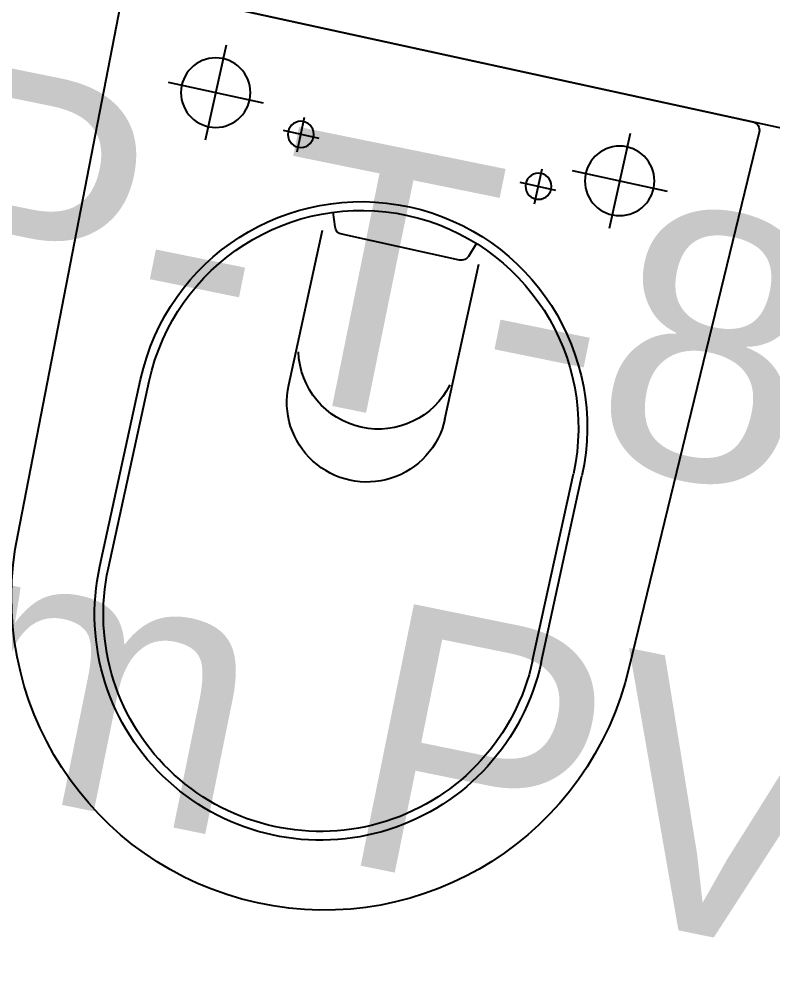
# Model space of a CAD drawing. Extents: x -678889171 to 586587, y -792238163 to 335485.
# Drawn here: x 69299 to 69732, y 27167 to 27724 of the extents above; entities that cross this region are included whole.
import ezdxf
from ezdxf import colors
from ezdxf.entities.mleader import LeaderData, LeaderLine
from ezdxf.math import Vec2, Vec3

# ---------------------------------------------------------------- set-up
doc = ezdxf.new("R2010")
doc.units = 0
doc.header["$MEASUREMENT"] = 0
for name, color, linetype in [('E-TEXT', 3, 'Continuous'), ('XR-A-9TH-FLOOR$0$A-WALL', 252, 'Continuous'), ('XR-Typ27 7th to11Th$0$XR-A-TYP-7-8-9-10$0$A-FURN-SANT', 252, 'Continuous')]:
    doc.layers.add(name, color=color, linetype=linetype)
doc.styles.get("Standard").update_dxf_attribs({"font": 'arial.ttf'})

# ---------------------------------------------------------------- blocks, each defined once
blk = doc.blocks.new('XR-Typ27 7th to11Th$0$XR-A-TYP-7-8-9-10$0$XREF_3BR$0$YHFH')
at = {"layer": 'XR-Typ27 7th to11Th$0$XR-A-TYP-7-8-9-10$0$A-FURN-SANT'}
for p, q in [((3812.904725766377, 8625.995324063944), (3812.904725766377, 8570.117917724754)), ((4093.318152924563, 8605.058062821503), (3983.318152924548, 8605.05806282151)), ((3784.966022596789, 8598.056620894342), (3840.843428935979, 8598.056620894342)), ((4093.31815292457, 8600.020741005108), (3983.31815292457, 8600.020741005115)), ((3825.904725766391, 8534.181573005997), (3825.904725766391, 8555.194427499511)), ((3836.161295764177, 8545.05662089435), (3815.686777925359, 8545.056620894342)), ((3968.296556060784, 8521.089024017667), (3877.065078694803, 8521.08902401766)), ((3873.755363586497, 8514.413557714804), (3865.712571836681, 8517.302568221763)), ((3877.065078694824, 8440.408196160868), (3877.06507869481, 8509.707929490549)), ((3873.75536358649, 8435.702567936605), (3865.712571836681, 8432.813557429654)), ((3968.296556060806, 8429.02710163375), (3877.06507869481, 8429.02710163375)), ((3825.904725766391, 8415.931668782687), (3825.904725766391, 8394.91881428918)), ((3836.161295764177, 8405.056620894342), (3815.686777925352, 8405.05662089435)), ((3812.904725766384, 8387.995324063944), (3812.904725766377, 8332.117917724754)), ((3784.966022596789, 8360.05662089435), (3840.843428935979, 8360.056620894342)), ((4093.318152924556, 8350.09538463789), (3983.318152924563, 8350.095384637883)), ((4093.318152924563, 8345.058062821496), (3983.318152924563, 8345.058062821496))]:
    blk.add_line(p, q, dxfattribs=at)
blk.add_lwpolyline([(3763.316938493001, 8292.557846203468, 0.4205564397225085), (3768.424772246857, 8287.55881490968), (4084.982381773843, 8295.065756483666, 0.9907966345221424), (4084.982381344103, 8655.050369171782), (3768.331118112867, 8662.558433476297, 0.4142021840473481), (3763.331118116643, 8657.558627717248)], format="xyb", close=True, dxfattribs=at)
for centre, radius in [((3812.904725766362, 8598.05662089435), 19.99999999999999), ((3825.904725766384, 8545.056620894342), 7.499999999999999), ((3825.904725766377, 8405.05662089435), 7.499999999999999), ((3812.904725766362, 8360.05662089435), 19.99999999999999)]:
    blk.add_circle(centre, radius, dxfattribs=at)
for centre, radius, start, end in [((3983.318152924563, 8475.058062821496), 129.9999999999999, 89.99999999958312, 269.9999999995831), ((4093.31815292457, 8475.058062821496), 129.9999999999999, 269.9999999995831, 89.99999999958312), ((3983.318152924563, 8475.058062821496), 124.9626781836075, 89.99999999958312, 269.9999999995831), ((4093.31815292457, 8475.058062821496), 124.9626781836075, 269.9999999995831, 89.99999999958312), ((3968.296556060792, 8475.058062825716), 46.03096119195254, 269.9999999995831, 89.99999999958312), ((3872.065078694788, 8509.707929490549), 4.999999999999998, 0, 70.24146117172594), ((3937.121731793326, 8475.058062825708), 46.03096119195254, 284.2033058494462, 75.79669414974553), ((3872.065078694795, 8440.408196160868), 4.999999999999998, 289.7585388288073, 0)]:
    blk.add_arc(centre, radius, start, end, dxfattribs=at)
blk = doc.blocks.new('XR-Typ27 7th to11Th')
at = {"layer": 'XR-Typ27 7th to11Th$0$XR-A-TYP-7-8-9-10$0$A-FURN-SANT'}
blk.add_line((71766.79797642156, 14308.27472276486), (72771.25965851624, 14088.87414849415), dxfattribs=at)
at = {"layer": 'XR-Typ27 7th to11Th$0$XR-A-TYP-7-8-9-10$0$A-FURN-SANT', "extrusion": (3.085812870591523e-09, -6.741743071207535e-10, 1), "elevation": -0.0001053529577260889}
blk.add_lwpolyline([(72312.75498584608, 11782.96848569894), (73231.31797319296, 13840.81243777527), (73047.43633499029, 11620.59875667959)], dxfattribs=at)
at = {"layer": 'XR-Typ27 7th to11Th$0$XR-A-TYP-7-8-9-10$0$A-FURN-SANT', "extrusion": (-3.454415607017886e-08, 7.802205379132141e-09, 0.9999999999999994), "xscale": -1, "rotation": 77.6764027071083}
blk.add_blockref('XR-Typ27 7th to11Th$0$XR-A-TYP-7-8-9-10$0$XREF_3BR$0$YHFH', (81426.06306012561, 16050.15484138737, -0.002403895065911045), dxfattribs=at)

msp = doc.modelspace()

# ---------------------------------------------------------------- block references
at = {"layer": 'XR-A-9TH-FLOOR$0$A-WALL'}
msp.add_blockref('XR-Typ27 7th to11Th', (-2800.434649049275, 13522.11598560929), dxfattribs=at)

# ---------------------------------------------------------------- next in the draw order: leaders
at = {"layer": 'E-TEXT', "color": 30}
ml = msp.add_multileader_mtext('Standard', dxfattribs=at)
ml.set_content('\\C30;CT6/DP-T-8 {\\A1;3(1x3)mm\\H0.7x;\\S2^ ;\\H1.42857x; \\P∅ 25 mm PVC CONDUIT}', color=3)
ml.set_leader_properties(color=30)
ml.build(insert=Vec2(0, 0))
ml.multileader.update_dxf_attribs({"text_right_attachment_type": 6, "dogleg_length": 0.2763936738358556, "arrow_head_size": 153.5520410199195, "scale": 2})
ctx = ml.context
ctx.base_point, ctx.scale, ctx.char_height, ctx.arrow_head_size, ctx.landing_gap_size, ctx.plane_origin, ctx.plane_x_axis, ctx.plane_y_axis = Vec3(64824.18791546408, 29012.31283485918, -5.239763369474033e-06), 2, 153.5520410199195, 153.5520410199195, 3.071040820398391, Vec3(62831.15180910108, 40407.1685565061, 4.561070665106695e-05), Vec3(0.9799151539646329, -0.1994148716381752, 1.067544118916412e-11), Vec3(0.1994148716381752, 0.9799151539646329, 4.726316308033554e-09)
ctx.right_attachment = 6
notes = []
notes.append((ctx, [(0, (1, 1, 0), (64823.64623076518, 29012.42306887716, -5.239769270722854e-06), (0.9799151539646329, -0.1994148716381752, 1.067544118916411e-11), 0.5527873476717117, [(1, [(64942.87419271469, 29652.09374495037, -2.164947979196028e-06)], 0, [])])]))
ctx.mtext.insert, ctx.mtext.text_direction, ctx.mtext.rotation, ctx.mtext.width, ctx.mtext.defined_height, ctx.mtext.flow_direction, ctx.mtext.extrusion = Vec3(64843.12372545898, 29089.96224093903, -4.862259023203749e-06), Vec3(0.9799151539646329, -0.1994148716381752, 1.067544118916329e-11), 6.082424544163219, 2517.586958115766, 582.9320752441894, 5, Vec3(-9.529587864844292e-10, -4.629260130937769e-09, 1)
ml = msp.add_multileader_mtext('Standard', dxfattribs=at)
ml.set_content('\\C30;CT9/DP-T-8 {\\A1;3(1x3)mm\\H0.7x;\\S2^ ;\\H1.42857x; \\P∅ 25 mm PVC CONDUIT}', color=3)
ml.set_leader_properties(color=30)
ml.build(insert=Vec2(0, 0))
ml.multileader.update_dxf_attribs({"text_right_attachment_type": 6, "dogleg_length": 0.2763936738358556, "arrow_head_size": 153.5520410199195, "scale": 2})
ctx = ml.context
ctx.base_point, ctx.scale, ctx.char_height, ctx.arrow_head_size, ctx.landing_gap_size, ctx.plane_origin, ctx.plane_x_axis, ctx.plane_y_axis = Vec3(68639.65744359899, 27854.57321598502, -8.801456210614492e-07), 2, 153.5520410199195, 153.5520410199195, 3.071040820398391, Vec3(62707.57935081524, 39118.54990729345, 4.561070665106695e-05), Vec3(0.9799151539646329, -0.1994148716381752, 1.067544118916412e-11), Vec3(0.1994148716381752, 0.9799151539646329, 4.726316308033554e-09)
ctx.right_attachment = 6
notes.append((ctx, [(0, (1, 1, 0), (68639.11575890008, 27854.683450003, -8.801515223102694e-07), (0.9799151539646329, -0.1994148716381752, 1.067544118916412e-11), 0.5527873476717117, [(1, [(66473.0293735452, 29047.13154260442, 2.575809837690669e-06)], 0, [])])]))
ctx.mtext.insert, ctx.mtext.text_direction, ctx.mtext.rotation, ctx.mtext.width, ctx.mtext.defined_height, ctx.mtext.flow_direction, ctx.mtext.extrusion = Vec3(68658.59325359388, 27932.22262206487, -5.02641274791165e-07), Vec3(0.9799151539646329, -0.1994148716381752, 1.067544118916329e-11), 6.082424544163219, 2517.586958115766, 582.9320752441894, 5, Vec3(-9.529587864844292e-10, -4.629260130937769e-09, 1)
ml = msp.add_multileader_mtext('Standard', dxfattribs=at)
ml.set_content('\\C30;CT5/DP-T-8 {\\A1;3(1x3)mm\\H0.7x;\\S2^ ;\\H1.42857x; \\P∅ 25 mm PVC CONDUIT}', color=3)
ml.set_leader_properties(color=30)
ml.build(insert=Vec2(0, 0))
ml.multileader.update_dxf_attribs({"text_right_attachment_type": 6, "dogleg_length": 0.2763936738358556, "arrow_head_size": 153.5520410199195, "scale": 2})
ctx = ml.context
ctx.base_point, ctx.scale, ctx.char_height, ctx.arrow_head_size, ctx.landing_gap_size, ctx.plane_origin, ctx.plane_x_axis, ctx.plane_y_axis = Vec3(64596.0924761567, 28229.91342371358, 1.977404618257394e-06), 2, 153.5520410199195, 153.5520410199195, 3.071040820398391, Vec3(63842.19033090872, 37810.65385564445, 4.561070665106695e-05), Vec3(0.9799151539646329, -0.1994148716381752, 1.067544118916412e-11), Vec3(0.1994148716381752, 0.9799151539646329, 4.726316308033554e-09)
ctx.right_attachment = 6
notes.append((ctx, [(1, (1, 1, 0), (66939.95076048287, 27646.39687814987, 1.509755084459704e-06), (-0.9799151539646329, 0.1994148716381751, -1.067544118916404e-11), 0.5527873476717117, [(1, [(67104.37074350062, 27082.4370494984, -9.442761983600363e-07)], 0, [])])]))
ctx.mtext.insert, ctx.mtext.text_direction, ctx.mtext.rotation, ctx.mtext.width, ctx.mtext.defined_height, ctx.mtext.flow_direction, ctx.mtext.extrusion = Vec3(64615.0282861516, 28307.56282979343, 2.354908964527678e-06), Vec3(0.9799151539646329, -0.1994148716381752, 1.067544118916329e-11), 6.082424544163219, 2517.586958115766, 582.9320752441894, 5, Vec3(-9.529587864844292e-10, -4.629260130937769e-09, 1)
for ctx, leaders in notes:
    for number, flags, end, landing, length, lines in leaders:
        leader = LeaderData()
        leader.index, (leader.has_last_leader_line, leader.has_dogleg_vector, leader.attachment_direction) = number, flags
        leader.last_leader_point, leader.dogleg_vector, leader.dogleg_length = Vec3(end), Vec3(landing), length
        for number, points, colour, breaks in lines:
            line = LeaderLine()
            line.index, line.vertices, line.color, line.breaks = number, Vec3.list(points), colors.encode_raw_color(colour), breaks
            leader.lines.append(line)
        ctx.leaders.append(leader)

doc.saveas('drawing.dxf')
